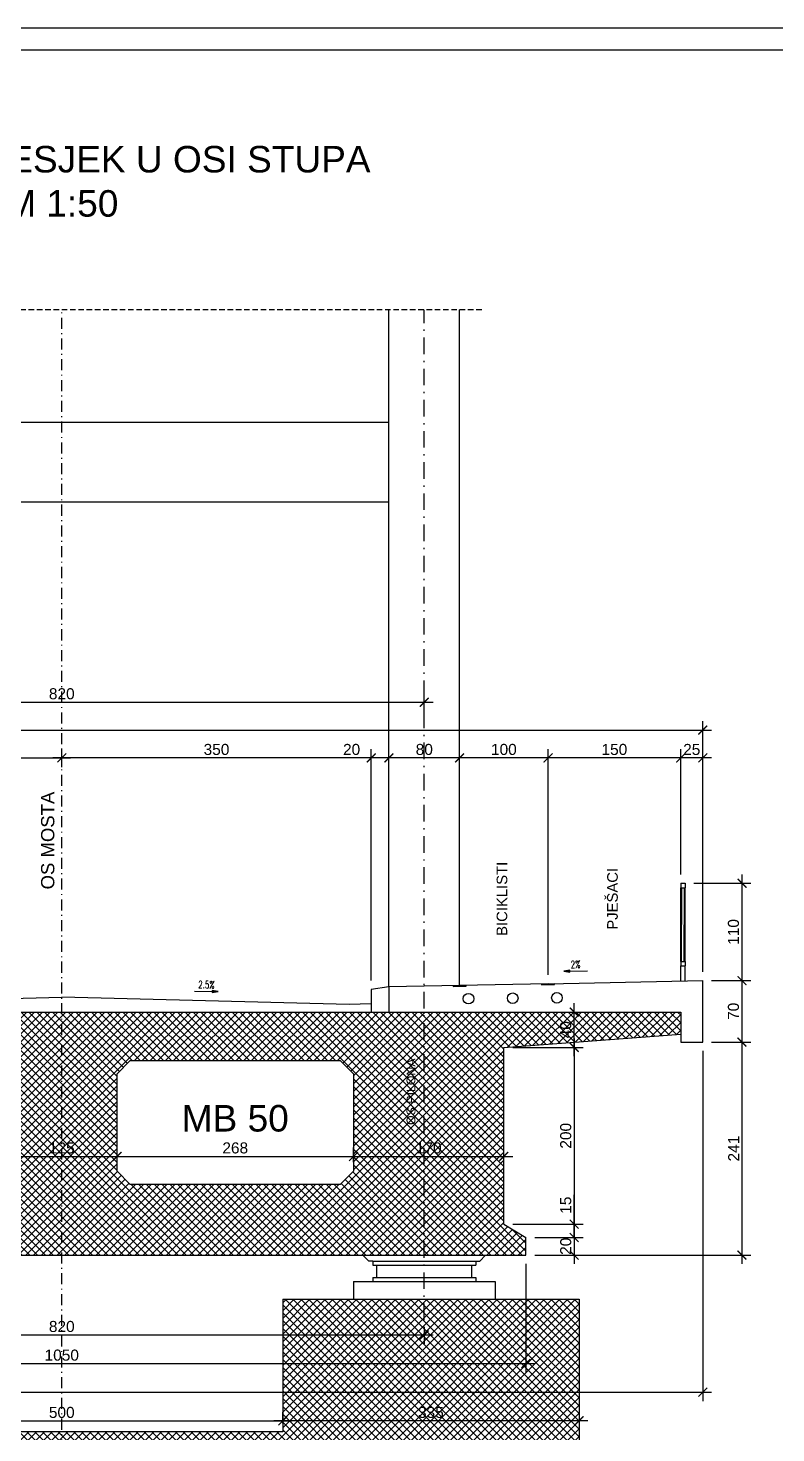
# Model space of a CAD drawing. Header units: millimetres. Extents: x -1571 to 3041, y 35 to 2455.
# Drawn here: x 1197 to 2043, y 866 to 2455 of the extents above; entities that cross this region are included whole.
import ezdxf
from ezdxf.enums import TextEntityAlignment as Align

# ---------------------------------------------------------------- set-up
doc = ezdxf.new("R2010")
doc.units = ezdxf.units.MM
doc.header["$LTSCALE"] = 50
doc.header["$MEASUREMENT"] = 0
doc.header["$PDSIZE"] = 5
doc.linetypes.add('CRTA_TOČKA', pattern=[0.47, 0.25, -0.1, 0.02, -0.1])
doc.linetypes.add('HIDDEN2', pattern=[0.1875, 0.125, -0.0625])
doc.layers.add('050', color=132, linetype='Continuous', lineweight=50)
for name, color, linetype in [('BETON', 7, 'Continuous'), ('BETON tanko', 40, 'Continuous'), ('KOTE', 9, 'Continuous'), ('NEVIDLJIVO', 9, 'HIDDEN2'), ('NIVELETA', 4, 'Continuous'), ('OSI', 2, 'CRTA_TOČKA'), ('POM', 9, 'Continuous'), ('Tekst', 3, 'Continuous')]:
    doc.layers.add(name, color=color, linetype=linetype)
doc.styles.add('KOTE', font='ROMANS.shx', dxfattribs={"width": 0.7})
doc.styles.get("Standard").update_dxf_attribs({"font": 'ARIAL.TTF'})
doc.dimstyles.new('M1-50', dxfattribs={"dimscale": 5, "dimtxt": 2.5, "dimasz": 2, "dimexe": 2, "dimexo": 2, "dimtad": 1, "dimdec": 0, "dimzin": 9, "dimtxsty": 'Standard', "dimblk": 'ARCHTICK', "dimcen": 2.5, "dimdle": 2, "dimadec": 3, "dimazin": 2, "dimtfac": 1, "dimtdec": 0, "dimtmove": 0, "dimatfit": 3, "dimldrblk": 'ARCHTICK', "dimfxl": 0, "dimfrac": 2, "dimarcsym": 0})
pattern_1 = [(45, (-318.9434, -92.764), (-4.419417, 4.419417), []), (135, (-318.9434, -92.764), (-4.419417, -4.419417), [])]

# ---------------------------------------------------------------- blocks, each defined once
blk = doc.blocks.new('_ArchTick')
at = {"layer": '050', "color": 0, "const_width": 0.15}
blk.add_lwpolyline([(-0.5, -0.5), (0.5, 0.5)], dxfattribs=at)
blk = doc.blocks.new('*D26')
at = {"layer": 'Defpoints', "color": 0}
for p in [(1735.3, 1302.3), (1735.3, 1102.3), (1814.8, 1102.3)]:
    blk.add_point(p, dxfattribs=at)
at = {"layer": 'KOTE', "color": 0, "lineweight": -2}
for p, q in [((1814.8, 1312.3), (1814.8, 1092.3)), ((1745.3, 1302.3), (1824.8, 1302.3)), ((1745.3, 1102.3), (1824.8, 1102.3))]:
    blk.add_line(p, q, dxfattribs=at)
at = {"layer": 'KOTE', "color": 0, "lineweight": -2, "xscale": 10, "yscale": 10, "zscale": 10}
for p, rotation in [((1814.8, 1302.3), 90), ((1814.8, 1102.3), 270)]:
    blk.add_blockref('_ArchTick', p, dxfattribs=dict(at, rotation=rotation))
at = {"layer": 'KOTE', "color": 0, "insert": (1805.3, 1202.3), "char_height": 12.5, "attachment_point": 5, "rotation": 90}
blk.add_mtext('200', dxfattribs=at)
blk = doc.blocks.new('*D22')
at = {"layer": 'Defpoints', "color": 0}
for p in [(1960.3, 1308.3), (310.3, 1292.3), (1960.3, 912.2)]:
    blk.add_point(p, dxfattribs=at)
at = {"layer": 'KOTE', "color": 0, "lineweight": -2}
for p, q in [((1960.3, 1298.3), (1960.3, 902.2)), ((310.3, 1282.3), (310.3, 902.2)), ((300.3, 912.2), (1970.3, 912.2))]:
    blk.add_line(p, q, dxfattribs=at)
at = {"layer": 'KOTE', "color": 0, "lineweight": -2, "xscale": 10, "yscale": 10, "zscale": 10, "rotation": 180}
blk.add_blockref('_ArchTick', (310.3, 912.2), dxfattribs=at)
at = {"layer": 'KOTE', "color": 0, "lineweight": -2, "xscale": 10, "yscale": 10, "zscale": 10}
blk.add_blockref('_ArchTick', (1960.3, 912.2), dxfattribs=at)
at = {"layer": 'KOTE', "color": 0, "insert": (1135.3, 921.7), "char_height": 12.5, "attachment_point": 5}
blk.add_mtext('1650', dxfattribs=at)
blk = doc.blocks.new('*D21')
at = {"layer": 'Defpoints', "color": 0}
for p in [(1960.3, 1308.3), (1760.3, 1067.3), (2004.6, 1067.3)]:
    blk.add_point(p, dxfattribs=at)
at = {"layer": 'KOTE', "color": 0, "lineweight": -2}
for p, q in [((1970.3, 1308.3), (2014.6, 1308.3)), ((2004.6, 1318.3), (2004.6, 1057.3)), ((1770.3, 1067.3), (2014.6, 1067.3))]:
    blk.add_line(p, q, dxfattribs=at)
at = {"layer": 'KOTE', "color": 0, "lineweight": -2, "xscale": 10, "yscale": 10, "zscale": 10}
for p, rotation in [((2004.6, 1308.3), 90), ((2004.6, 1067.3), 270)]:
    blk.add_blockref('_ArchTick', p, dxfattribs=dict(at, rotation=rotation))
at = {"layer": 'KOTE', "color": 0, "insert": (1995.2, 1187.8), "char_height": 12.5, "attachment_point": 5, "rotation": 90}
blk.add_mtext('241', dxfattribs=at)
blk = doc.blocks.new('*D32')
at = {"layer": 'Defpoints', "color": 0}
for p in [(1565.3, 1179), (1297.8, 1162.3), (1565.3, 1162.3)]:
    blk.add_point(p, dxfattribs=at)
at = {"layer": 'KOTE', "color": 0, "lineweight": -2}
for p, q in [((1287.8, 1179), (1575.3, 1179)), ((1297.8, 1172.3), (1297.8, 1189)), ((1565.3, 1172.3), (1565.3, 1189))]:
    blk.add_line(p, q, dxfattribs=at)
at = {"layer": 'KOTE', "color": 0, "lineweight": -2, "xscale": 10, "yscale": 10, "zscale": 10, "rotation": 180}
blk.add_blockref('_ArchTick', (1297.8, 1179), dxfattribs=at)
at = {"layer": 'KOTE', "color": 0, "lineweight": -2, "xscale": 10, "yscale": 10, "zscale": 10}
blk.add_blockref('_ArchTick', (1565.3, 1179), dxfattribs=at)
at = {"layer": 'KOTE', "color": 0, "insert": (1431.5, 1188.5), "char_height": 12.5, "attachment_point": 5}
blk.add_mtext('268', dxfattribs=at)
blk = doc.blocks.new('*D28')
at = {"layer": 'Defpoints', "color": 0}
for p in [(710.3, 1067.3), (1760.3, 1067.3), (1760.3, 944.6)]:
    blk.add_point(p, dxfattribs=at)
at = {"layer": 'KOTE', "color": 0, "lineweight": -2}
for p, q in [((710.3, 1057.3), (710.3, 934.6)), ((1760.3, 1057.3), (1760.3, 934.6)), ((700.3, 944.6), (1770.3, 944.6))]:
    blk.add_line(p, q, dxfattribs=at)
at = {"layer": 'KOTE', "color": 0, "lineweight": -2, "xscale": 10, "yscale": 10, "zscale": 10, "rotation": 180}
blk.add_blockref('_ArchTick', (710.3, 944.6), dxfattribs=at)
at = {"layer": 'KOTE', "color": 0, "lineweight": -2, "xscale": 10, "yscale": 10, "zscale": 10}
blk.add_blockref('_ArchTick', (1760.3, 944.6), dxfattribs=at)
at = {"layer": 'KOTE', "color": 0, "insert": (1235.3, 954.1), "char_height": 12.5, "attachment_point": 5}
blk.add_mtext('1050', dxfattribs=at)
blk = doc.blocks.new('*D34')
at = {"layer": 'Defpoints', "color": 0}
for p in [(1297.8, 1179), (1172.8, 1162.3), (1297.8, 1162.3)]:
    blk.add_point(p, dxfattribs=at)
at = {"layer": 'KOTE', "color": 0, "lineweight": -2}
for p, q in [((1162.8, 1179), (1307.8, 1179)), ((1172.8, 1172.3), (1172.8, 1189)), ((1297.8, 1172.3), (1297.8, 1189))]:
    blk.add_line(p, q, dxfattribs=at)
at = {"layer": 'KOTE', "color": 0, "lineweight": -2, "xscale": 10, "yscale": 10, "zscale": 10, "rotation": 180}
blk.add_blockref('_ArchTick', (1172.8, 1179), dxfattribs=at)
at = {"layer": 'KOTE', "color": 0, "lineweight": -2, "xscale": 10, "yscale": 10, "zscale": 10}
blk.add_blockref('_ArchTick', (1297.8, 1179), dxfattribs=at)
at = {"layer": 'KOTE', "color": 0, "insert": (1235.3, 1188.5), "char_height": 12.5, "attachment_point": 5}
blk.add_mtext('125', dxfattribs=at)
blk = doc.blocks.new('*D36')
at = {"layer": 'Defpoints', "color": 0}
for p in [(1735.3, 1179), (1565.3, 1162.3), (1735.3, 1102.3)]:
    blk.add_point(p, dxfattribs=at)
at = {"layer": 'KOTE', "color": 0, "lineweight": -2}
for p, q in [((1555.3, 1179), (1745.3, 1179)), ((1565.3, 1172.3), (1565.3, 1189)), ((1735.3, 1112.3), (1735.3, 1189))]:
    blk.add_line(p, q, dxfattribs=at)
at = {"layer": 'KOTE', "color": 0, "lineweight": -2, "xscale": 10, "yscale": 10, "zscale": 10, "rotation": 180}
blk.add_blockref('_ArchTick', (1565.3, 1179), dxfattribs=at)
at = {"layer": 'KOTE', "color": 0, "lineweight": -2, "xscale": 10, "yscale": 10, "zscale": 10}
blk.add_blockref('_ArchTick', (1735.3, 1179), dxfattribs=at)
at = {"layer": 'KOTE', "color": 0, "insert": (1650.3, 1188.5), "char_height": 12.5, "attachment_point": 5}
blk.add_mtext('170', dxfattribs=at)
blk = doc.blocks.new('*D35')
at = {"layer": 'Defpoints', "color": 0}
for p in [(1760.3, 1087.3), (1760.3, 1067.3), (1814.8, 1067.3)]:
    blk.add_point(p, dxfattribs=at)
at = {"layer": 'KOTE', "color": 0, "lineweight": -2}
for p, q in [((1814.8, 1097.3), (1814.8, 1057.3)), ((1770.3, 1087.3), (1824.8, 1087.3)), ((1770.3, 1067.3), (1824.8, 1067.3))]:
    blk.add_line(p, q, dxfattribs=at)
at = {"layer": 'KOTE', "color": 0, "lineweight": -2, "xscale": 10, "yscale": 10, "zscale": 10}
for p, rotation in [((1814.8, 1087.3), 90), ((1814.8, 1067.3), 270)]:
    blk.add_blockref('_ArchTick', p, dxfattribs=dict(at, rotation=rotation))
at = {"layer": 'KOTE', "color": 0, "insert": (1805.3, 1077.3), "char_height": 12.5, "attachment_point": 5, "rotation": 90}
blk.add_mtext('20', dxfattribs=at)
blk = doc.blocks.new('*D37')
at = {"layer": 'Defpoints', "color": 0}
for p in [(1735.3, 1102.3), (1760.3, 1087.3), (1814.8, 1087.3)]:
    blk.add_point(p, dxfattribs=at)
at = {"layer": 'KOTE', "color": 0, "lineweight": -2}
for p, q in [((1814.8, 1102.3), (1814.8, 1135.4)), ((1745.3, 1102.3), (1824.8, 1102.3)), ((1814.8, 1087.3), (1814.8, 1112.3)), ((1770.3, 1087.3), (1824.8, 1087.3))]:
    blk.add_line(p, q, dxfattribs=at)
at = {"layer": 'KOTE', "color": 0, "lineweight": -2, "xscale": 10, "yscale": 10, "zscale": 10}
for p, rotation in [((1814.8, 1102.3), 90), ((1814.8, 1087.3), 270)]:
    blk.add_blockref('_ArchTick', p, dxfattribs=dict(at, rotation=rotation))
at = {"layer": 'KOTE', "color": 0, "insert": (1805.3, 1123.8), "char_height": 12.5, "attachment_point": 5, "rotation": 90}
blk.add_mtext('15', dxfattribs=at)
blk = doc.blocks.new('*D41')
at = {"layer": 'Defpoints', "color": 0}
for p in [(1235.3, 1629.8), (1235.3, 1609.5), (1585.3, 1367.8)]:
    blk.add_point(p, dxfattribs=at)
at = {"layer": 'KOTE', "color": 0, "lineweight": -2}
for p, q in [((1235.3, 1619.5), (1235.3, 1639.8)), ((1585.3, 1377.8), (1585.3, 1639.8)), ((1595.3, 1629.8), (1225.3, 1629.8))]:
    blk.add_line(p, q, dxfattribs=at)
at = {"layer": 'KOTE', "color": 0, "lineweight": -2, "xscale": 10, "yscale": 10, "zscale": 10, "rotation": 180}
blk.add_blockref('_ArchTick', (1235.3, 1629.8), dxfattribs=at)
at = {"layer": 'KOTE', "color": 0, "lineweight": -2, "xscale": 10, "yscale": 10, "zscale": 10}
blk.add_blockref('_ArchTick', (1585.3, 1629.8), dxfattribs=at)
at = {"layer": 'KOTE', "color": 0, "insert": (1410.3, 1639.3), "char_height": 12.5, "attachment_point": 5}
blk.add_mtext('350', dxfattribs=at)
blk = doc.blocks.new('*D18')
at = {"layer": 'Defpoints', "color": 0}
for p in [(1960.3, 1661.3), (310.3, 1382.4), (1960.3, 1377.8)]:
    blk.add_point(p, dxfattribs=at)
at = {"layer": 'KOTE', "color": 0, "lineweight": -2}
for p, q in [((310.3, 1392.4), (310.3, 1671.3)), ((1960.3, 1387.8), (1960.3, 1671.3)), ((300.3, 1661.3), (1970.3, 1661.3))]:
    blk.add_line(p, q, dxfattribs=at)
at = {"layer": 'KOTE', "color": 0, "lineweight": -2, "xscale": 10, "yscale": 10, "zscale": 10, "rotation": 180}
blk.add_blockref('_ArchTick', (310.3, 1661.3), dxfattribs=at)
at = {"layer": 'KOTE', "color": 0, "lineweight": -2, "xscale": 10, "yscale": 10, "zscale": 10}
blk.add_blockref('_ArchTick', (1960.3, 1661.3), dxfattribs=at)
at = {"layer": 'KOTE', "color": 0, "insert": (1135.3, 1670.8), "char_height": 12.5, "attachment_point": 5}
blk.add_mtext('1650', dxfattribs=at)
blk = doc.blocks.new('*D42')
at = {"layer": 'Defpoints', "color": 0}
for p in [(1235.3, 1629.8), (1235.3, 1609.5), (885.3, 1367.8)]:
    blk.add_point(p, dxfattribs=at)
at = {"layer": 'KOTE', "color": 0, "lineweight": -2}
for p, q in [((885.3, 1377.8), (885.3, 1639.8)), ((1235.3, 1619.5), (1235.3, 1639.8)), ((875.3, 1629.8), (1245.3, 1629.8))]:
    blk.add_line(p, q, dxfattribs=at)
at = {"layer": 'KOTE', "color": 0, "lineweight": -2, "xscale": 10, "yscale": 10, "zscale": 10, "rotation": 180}
blk.add_blockref('_ArchTick', (885.3, 1629.8), dxfattribs=at)
at = {"layer": 'KOTE', "color": 0, "lineweight": -2, "xscale": 10, "yscale": 10, "zscale": 10}
blk.add_blockref('_ArchTick', (1235.3, 1629.8), dxfattribs=at)
at = {"layer": 'KOTE', "color": 0, "insert": (1060.3, 1639.3), "char_height": 12.5, "attachment_point": 5}
blk.add_mtext('350', dxfattribs=at)
blk = doc.blocks.new('*D45')
at = {"layer": 'Defpoints', "color": 0}
for p in [(1685.3, 1629.8), (1685.3, 1372.3), (1785.3, 1374.3)]:
    blk.add_point(p, dxfattribs=at)
at = {"layer": 'KOTE', "color": 0, "lineweight": -2}
for p, q in [((1685.3, 1382.3), (1685.3, 1639.8)), ((1785.3, 1384.3), (1785.3, 1639.8)), ((1795.3, 1629.8), (1675.3, 1629.8))]:
    blk.add_line(p, q, dxfattribs=at)
at = {"layer": 'KOTE', "color": 0, "lineweight": -2, "xscale": 10, "yscale": 10, "zscale": 10, "rotation": 180}
blk.add_blockref('_ArchTick', (1685.3, 1629.8), dxfattribs=at)
at = {"layer": 'KOTE', "color": 0, "lineweight": -2, "xscale": 10, "yscale": 10, "zscale": 10}
blk.add_blockref('_ArchTick', (1785.3, 1629.8), dxfattribs=at)
at = {"layer": 'KOTE', "color": 0, "insert": (1735.3, 1639.3), "char_height": 12.5, "attachment_point": 5}
blk.add_mtext('100', dxfattribs=at)
blk = doc.blocks.new('*D46')
at = {"layer": 'Defpoints', "color": 0}
for p in [(1940.3, 1488), (1960.3, 1377.8), (2004.6, 1377.8)]:
    blk.add_point(p, dxfattribs=at)
at = {"layer": 'KOTE', "color": 0, "lineweight": -2}
for p, q in [((2004.6, 1498), (2004.6, 1367.8)), ((1950.3, 1488), (2014.6, 1488)), ((1970.3, 1377.8), (2014.6, 1377.8))]:
    blk.add_line(p, q, dxfattribs=at)
at = {"layer": 'KOTE', "color": 0, "lineweight": -2, "xscale": 10, "yscale": 10, "zscale": 10}
for p, rotation in [((2004.6, 1488), 90), ((2004.6, 1377.8), 270)]:
    blk.add_blockref('_ArchTick', p, dxfattribs=dict(at, rotation=rotation))
at = {"layer": 'KOTE', "color": 0, "insert": (1995, 1432.9), "char_height": 12.5, "attachment_point": 5, "rotation": 90}
blk.add_mtext('110', dxfattribs=at)
blk = doc.blocks.new('*D20')
at = {"layer": 'Defpoints', "color": 0}
for p in [(1935.3, 1629.8), (1935.3, 1488), (1960.3, 1377.8)]:
    blk.add_point(p, dxfattribs=at)
at = {"layer": 'KOTE', "color": 0, "lineweight": -2}
for p, q in [((1935.3, 1498), (1935.3, 1639.8)), ((1960.3, 1387.8), (1960.3, 1639.8)), ((1970.3, 1629.8), (1925.3, 1629.8))]:
    blk.add_line(p, q, dxfattribs=at)
at = {"layer": 'KOTE', "color": 0, "lineweight": -2, "xscale": 10, "yscale": 10, "zscale": 10, "rotation": 180}
blk.add_blockref('_ArchTick', (1935.3, 1629.8), dxfattribs=at)
at = {"layer": 'KOTE', "color": 0, "lineweight": -2, "xscale": 10, "yscale": 10, "zscale": 10}
blk.add_blockref('_ArchTick', (1960.3, 1629.8), dxfattribs=at)
at = {"layer": 'KOTE', "color": 0, "insert": (1947.8, 1639.3), "char_height": 12.5, "attachment_point": 5}
blk.add_mtext('25', dxfattribs=at)
blk = doc.blocks.new('*D19')
at = {"layer": 'Defpoints', "color": 0}
for p in [(1785.3, 1629.8), (1935.3, 1488), (1785.3, 1374.3)]:
    blk.add_point(p, dxfattribs=at)
at = {"layer": 'KOTE', "color": 0, "lineweight": -2}
for p, q in [((1785.3, 1384.3), (1785.3, 1639.8)), ((1935.3, 1498), (1935.3, 1639.8)), ((1945.3, 1629.8), (1775.3, 1629.8))]:
    blk.add_line(p, q, dxfattribs=at)
at = {"layer": 'KOTE', "color": 0, "lineweight": -2, "xscale": 10, "yscale": 10, "zscale": 10, "rotation": 180}
blk.add_blockref('_ArchTick', (1785.3, 1629.8), dxfattribs=at)
at = {"layer": 'KOTE', "color": 0, "lineweight": -2, "xscale": 10, "yscale": 10, "zscale": 10}
blk.add_blockref('_ArchTick', (1935.3, 1629.8), dxfattribs=at)
at = {"layer": 'KOTE', "color": 0, "insert": (1860.3, 1639.3), "char_height": 12.5, "attachment_point": 5}
blk.add_mtext('150', dxfattribs=at)
blk = doc.blocks.new('*D51')
at = {"layer": 'Defpoints', "color": 0}
for p in [(1730.3, 1342.3), (1814.8, 1342.3), (1735.3, 1302.3)]:
    blk.add_point(p, dxfattribs=at)
at = {"layer": 'KOTE', "color": 0, "lineweight": -2}
for p, q in [((1814.8, 1292.3), (1814.8, 1352.3)), ((1740.3, 1342.3), (1824.8, 1342.3)), ((1745.3, 1302.3), (1824.8, 1302.3))]:
    blk.add_line(p, q, dxfattribs=at)
at = {"layer": 'KOTE', "color": 0, "lineweight": -2, "xscale": 10, "yscale": 10, "zscale": 10}
for p, rotation in [((1814.8, 1342.3), 90), ((1814.8, 1302.3), 270)]:
    blk.add_blockref('_ArchTick', p, dxfattribs=dict(at, rotation=rotation))
at = {"layer": 'KOTE', "color": 0, "insert": (1805.3, 1322.3), "char_height": 12.5, "attachment_point": 5, "rotation": 90}
blk.add_mtext('40', dxfattribs=at)
blk = doc.blocks.new('*D47')
at = {"layer": 'Defpoints', "color": 0}
for p in [(1960.3, 1377.8), (1960.3, 1308.3), (2004.6, 1308.3)]:
    blk.add_point(p, dxfattribs=at)
at = {"layer": 'KOTE', "color": 0, "lineweight": -2}
for p, q in [((2004.6, 1387.8), (2004.6, 1298.3)), ((1970.3, 1377.8), (2014.6, 1377.8)), ((1970.3, 1308.3), (2014.6, 1308.3))]:
    blk.add_line(p, q, dxfattribs=at)
at = {"layer": 'KOTE', "color": 0, "lineweight": -2, "xscale": 10, "yscale": 10, "zscale": 10}
for p, rotation in [((2004.6, 1377.8), 90), ((2004.6, 1308.3), 270)]:
    blk.add_blockref('_ArchTick', p, dxfattribs=dict(at, rotation=rotation))
at = {"layer": 'KOTE', "color": 0, "insert": (1995, 1343.1), "char_height": 12.5, "attachment_point": 5, "rotation": 90}
blk.add_mtext('70', dxfattribs=at)
blk = doc.blocks.new('*D110')
at = {"layer": 'Defpoints', "color": 0}
for p in [(825.3, 993.8), (1645.3, 996.3), (1645.3, 977)]:
    blk.add_point(p, dxfattribs=at)
at = {"layer": 'KOTE', "color": 0, "lineweight": -2}
for p, q in [((1645.3, 986.3), (1645.3, 967)), ((815.3, 977), (1655.3, 977)), ((825.3, 983.8), (825.3, 967))]:
    blk.add_line(p, q, dxfattribs=at)
at = {"layer": 'KOTE', "color": 0, "lineweight": -2, "xscale": 10, "yscale": 10, "zscale": 10, "rotation": 180}
blk.add_blockref('_ArchTick', (825.3, 977), dxfattribs=at)
at = {"layer": 'KOTE', "color": 0, "lineweight": -2, "xscale": 10, "yscale": 10, "zscale": 10}
blk.add_blockref('_ArchTick', (1645.3, 977), dxfattribs=at)
at = {"layer": 'KOTE', "color": 0, "insert": (1235.3, 986.5), "char_height": 12.5, "attachment_point": 5}
blk.add_mtext('820', dxfattribs=at)
blk = doc.blocks.new('*D112')
at = {"layer": 'Defpoints', "color": 0}
for p in [(1485.3, 879.8), (985.3, 867.3), (1485.3, 867.3)]:
    blk.add_point(p, dxfattribs=at)
at = {"layer": 'POM', "color": 0, "lineweight": -2}
for p, q in [((975.3, 879.8), (1495.3, 879.8)), ((985.3, 877.3), (985.3, 889.8)), ((1485.3, 877.3), (1485.3, 889.8))]:
    blk.add_line(p, q, dxfattribs=at)
at = {"layer": 'POM', "color": 0, "lineweight": -2, "xscale": 10, "yscale": 10, "zscale": 10, "rotation": 180}
blk.add_blockref('_ArchTick', (985.3, 879.8), dxfattribs=at)
at = {"layer": 'POM', "color": 0, "lineweight": -2, "xscale": 10, "yscale": 10, "zscale": 10}
blk.add_blockref('_ArchTick', (1485.3, 879.8), dxfattribs=at)
at = {"layer": 'POM', "color": 0, "insert": (1235.3, 889.3), "char_height": 12.5, "attachment_point": 5}
blk.add_mtext('500', dxfattribs=at)
blk = doc.blocks.new('*D113')
at = {"layer": 'Defpoints', "color": 0}
for p in [(1820.3, 895.3), (1485.3, 879.8), (1485.3, 867.3)]:
    blk.add_point(p, dxfattribs=at)
at = {"layer": 'KOTE', "color": 0, "lineweight": -2}
for p, q in [((1830.3, 879.8), (1475.3, 879.8)), ((1485.3, 877.3), (1485.3, 889.8)), ((1820.3, 885.3), (1820.3, 869.8))]:
    blk.add_line(p, q, dxfattribs=at)
at = {"layer": 'KOTE', "color": 0, "lineweight": -2, "xscale": 10, "yscale": 10, "zscale": 10, "rotation": 180}
blk.add_blockref('_ArchTick', (1485.3, 879.8), dxfattribs=at)
at = {"layer": 'KOTE', "color": 0, "lineweight": -2, "xscale": 10, "yscale": 10, "zscale": 10}
blk.add_blockref('_ArchTick', (1820.3, 879.8), dxfattribs=at)
at = {"layer": 'KOTE', "color": 0, "insert": (1652.8, 889.3), "char_height": 12.5, "attachment_point": 5}
blk.add_mtext('335', dxfattribs=at)
blk = doc.blocks.new('*D117')
at = {"layer": 'Defpoints', "color": 0}
for p in [(825.3, 1689.2), (1645.3, 1692.8), (1645.3, 1672.5)]:
    blk.add_point(p, dxfattribs=at)
at = {"layer": 'KOTE', "color": 0, "lineweight": -2}
for p, q in [((825.3, 1699.2), (825.3, 1702.8)), ((1645.3, 1682.5), (1645.3, 1702.8)), ((815.3, 1692.8), (1655.3, 1692.8))]:
    blk.add_line(p, q, dxfattribs=at)
at = {"layer": 'KOTE', "color": 0, "lineweight": -2, "xscale": 10, "yscale": 10, "zscale": 10, "rotation": 180}
blk.add_blockref('_ArchTick', (825.3, 1692.8), dxfattribs=at)
at = {"layer": 'KOTE', "color": 0, "lineweight": -2, "xscale": 10, "yscale": 10, "zscale": 10}
blk.add_blockref('_ArchTick', (1645.3, 1692.8), dxfattribs=at)
at = {"layer": 'KOTE', "color": 0, "insert": (1235.3, 1702.3), "char_height": 12.5, "attachment_point": 5}
blk.add_mtext('820', dxfattribs=at)
blk = doc.blocks.new('*D120')
at = {"layer": 'Defpoints', "color": 0}
for p in [(1585.3, 1629.8), (1605.3, 1603.9), (1585.3, 1556)]:
    blk.add_point(p, dxfattribs=at)
at = {"layer": 'POM', "color": 0, "lineweight": -2}
for p, q in [((1585.3, 1566), (1585.3, 1639.8)), ((1605.3, 1613.9), (1605.3, 1639.8)), ((1585.3, 1629.8), (1550.9, 1629.8)), ((1615.3, 1629.8), (1585.3, 1629.8))]:
    blk.add_line(p, q, dxfattribs=at)
at = {"layer": 'POM', "color": 0, "lineweight": -2, "xscale": 10, "yscale": 10, "zscale": 10, "rotation": 180}
blk.add_blockref('_ArchTick', (1585.3, 1629.8), dxfattribs=at)
at = {"layer": 'POM', "color": 0, "lineweight": -2, "xscale": 10, "yscale": 10, "zscale": 10}
blk.add_blockref('_ArchTick', (1605.3, 1629.8), dxfattribs=at)
at = {"layer": 'POM', "color": 0, "insert": (1563.1, 1639.3), "char_height": 12.5, "attachment_point": 5}
blk.add_mtext('20', dxfattribs=at)
blk = doc.blocks.new('*D119')
at = {"layer": 'Defpoints', "color": 0}
for p in [(1605.3, 1629.8), (1605.3, 1603.9), (1685.3, 1372.3)]:
    blk.add_point(p, dxfattribs=at)
at = {"layer": 'KOTE', "color": 0, "lineweight": -2}
for p, q in [((1605.3, 1613.9), (1605.3, 1639.8)), ((1685.3, 1382.3), (1685.3, 1639.8)), ((1695.3, 1629.8), (1595.3, 1629.8))]:
    blk.add_line(p, q, dxfattribs=at)
at = {"layer": 'KOTE', "color": 0, "lineweight": -2, "xscale": 10, "yscale": 10, "zscale": 10, "rotation": 180}
blk.add_blockref('_ArchTick', (1605.3, 1629.8), dxfattribs=at)
at = {"layer": 'KOTE', "color": 0, "lineweight": -2, "xscale": 10, "yscale": 10, "zscale": 10}
blk.add_blockref('_ArchTick', (1685.3, 1629.8), dxfattribs=at)
at = {"layer": 'KOTE', "color": 0, "insert": (1645.3, 1639.3), "char_height": 12.5, "attachment_point": 5}
blk.add_mtext('80', dxfattribs=at)
blk = doc.blocks.new('A$C07114761')
at = {"layer": 'BETON tanko'}
for p, q in [((0, 0), (-20, -2.9)), ((0, 0), (0, -28.4)), ((-20, -2.9), (-20, -28.4)), ((-20, -28.4), (0, -28.4))]:
    blk.add_line(p, q, dxfattribs=at)

msp = doc.modelspace()

# ---------------------------------------------------------------- hatches: boundary and pattern name
at = {"layer": 'BETON tanko'}
for points in [[(1692.7, 1371.5), (1692.7, 1372.5), (1677.8, 1372.2), (1677.8, 1371.2)], [(1792.7, 1373.5), (1792.7, 1374.5), (1777.8, 1374.2), (1777.8, 1373.2)]]:
    msp.add_hatch(color=256, dxfattribs=at).paths.add_polyline_path(points)
at = {"layer": 'POM'}
h = msp.add_hatch(dxfattribs=at)
h.set_pattern_fill('ANSI37', color=256, scale=20, style=0)
h.set_pattern_definition([(45, (0, 81.3588), (-1.767767, 1.767767), []), (135, (0, 81.3588), (-1.767767, -1.767767), [])])
edge = h.paths.add_edge_path()
edge.add_line((1605.3, 1370.7), (1605.3, 1342.3))
edge = h.paths.add_edge_path()
edge.add_line((1585.3, 1342.3), (1605.3, 1342.3))
edge = h.paths.add_edge_path()
edge.add_line((1605.3, 1370.7), (1585.3, 1367.8))
edge = h.paths.add_edge_path()
edge.add_line((1585.3, 1367.8), (1585.3, 1342.3))
h = msp.add_hatch(dxfattribs=at)
h.set_pattern_fill('ANSI37', color=256, scale=50, style=0)
h.set_pattern_definition(pattern_1)
h.paths.add_polyline_path([(335.3, 1326.3), (735.3, 1292.3), (735.3, 1102.3), (710.3, 1087.3), (710.3, 1067.3), (1760.3, 1067.3), (1760.3, 1087.3), (1735.3, 1102.3), (1735.3, 1302.3), (1935.3, 1317.3), (1935.3, 1342.3), (1605.3, 1342.3), (1585.3, 1342.3), (885.3, 1342.3), (335.3, 1342.3)])
h.paths.add_polyline_path([(920.3, 1287.3), (905.3, 1272.3), (905.3, 1162.3), (920.3, 1147.3), (1157.8, 1147.3), (1172.8, 1162.3), (1172.8, 1272.3), (1157.8, 1287.3)], flags=16)
h.paths.add_polyline_path([(1312.8, 1287.3), (1550.3, 1287.3), (1565.3, 1272.3), (1565.3, 1162.3), (1550.3, 1147.3), (1312.8, 1147.3), (1297.8, 1162.3), (1297.8, 1272.3)], flags=16)
h.paths.add_polyline_path([(656.5, 1310), (656.5, 1334.6), (675.5, 1334.6), (675.5, 1310)], flags=24)
h.paths.add_polyline_path([(1795.8, 1310), (1795.8, 1334.6), (1814.8, 1334.6), (1814.8, 1310)], flags=24)
h.paths.add_polyline_path([(1622.6, 1212.4), (1622.6, 1292), (1637.9, 1292), (1637.9, 1212.4)], flags=24)
h.paths.add_polyline_path([(1633.9, 1198), (1666.6, 1198), (1666.6, 1179), (1633.9, 1179)], flags=24)
h.paths.add_polyline_path([(1218.9, 1198), (1251.6, 1198), (1251.6, 1179), (1218.9, 1179)], flags=24)
h.paths.add_polyline_path([(994.7, 1302.7), (994.7, 1326.9), (1013.7, 1326.9), (1013.7, 1302.7)], flags=24)
h.paths.add_polyline_path([(994.7, 1095.2), (994.7, 1119.4), (1013.7, 1119.4), (1013.7, 1095.2)], flags=24)
h.paths.add_polyline_path([(803.9, 1198), (836.6, 1198), (836.6, 1179), (803.9, 1179)], flags=24)
h.paths.add_polyline_path([(802.6, 1212.4), (802.6, 1292), (817.9, 1292), (817.9, 1212.4)], flags=24)
h = msp.add_hatch(dxfattribs=at)
h.set_pattern_fill('ANSI37', color=256, scale=50, style=0)
h.set_pattern_definition(pattern_1)
h.paths.add_polyline_path([(650.3, 1017.3), (650.3, 752.3), (1820.3, 752.3), (1820.3, 1017.3), (1485.3, 1017.3), (1485.3, 867.3), (985.3, 867.3), (985.3, 1017.3)])
h.paths.add_polyline_path([(1635.8, 898.8), (1669.7, 898.8), (1669.7, 879.8), (1635.8, 879.8)], flags=24)
h.paths.add_polyline_path([(1214.1, 866.4), (1256.4, 866.4), (1256.4, 847.3), (1214.1, 847.3)], flags=24)
h.paths.add_polyline_path([(1162.1, 809.6), (1293.1, 809.6), (1293.1, 764), (1162.1, 764)], flags=24)
h.paths.add_polyline_path([(800.8, 898.8), (834.7, 898.8), (834.7, 879.8), (800.8, 879.8)], flags=24)

# ---------------------------------------------------------------- linework, layer by layer
at = {"layer": 'BETON'}
for p, q in [((1605.3, 1370.7), (1605.3, 2136.8)), ((1685.3, 1372.3), (1685.3, 2136.8)), ((1605.3, 2009.1), (865.3, 2009.1)), ((1605.3, 1919.1), (865.3, 1919.1)), ((1785.3, 1374.3), (1605.3, 1370.7)), ((1785.3, 1374.3), (1960.3, 1377.8)), ((1960.3, 1308.3), (1960.3, 1377.8)), ((885.3, 1342.3), (1585.3, 1342.3)), ((1605.3, 1342.3), (1935.3, 1342.3)), ((1935.3, 1342.3), (1935.3, 1317.3)), ((1735.3, 1302.3), (1935.3, 1317.3)), ((1935.3, 1317.3), (1935.3, 1308.3)), ((1935.3, 1308.3), (1960.3, 1308.3)), ((1312.8, 1287.3), (1297.8, 1272.3)), ((1312.8, 1287.3), (1550.3, 1287.3)), ((1550.3, 1287.3), (1565.3, 1272.3)), ((1735.3, 1102.3), (1735.3, 1302.3)), ((1297.8, 1162.3), (1297.8, 1272.3)), ((1565.3, 1272.3), (1565.3, 1162.3)), ((1312.8, 1147.3), (1297.8, 1162.3)), ((1550.3, 1147.3), (1565.3, 1162.3)), ((1550.3, 1147.3), (1312.8, 1147.3)), ((1735.3, 1102.3), (1760.3, 1087.3)), ((1760.3, 1067.3), (1760.3, 1087.3)), ((710.3, 1067.3), (1760.3, 1067.3)), ((1485.3, 1017.3), (1820.3, 1017.3)), ((1485.3, 1017.3), (1485.3, 867.3)), ((1820.3, 1017.3), (1820.3, 752.3)), ((1485.3, 867.3), (985.3, 867.3))]:
    msp.add_line(p, q, dxfattribs=at)
for points in [[(-1570.5, 506.5), (3040.7, 506.5), (3040.7, 2455.4), (-1570.5, 2455.4)], [(-1445.5, 531.5), (3015.7, 531.5), (3015.7, 2430.4), (-1445.5, 2430.4)]]:
    msp.add_lwpolyline(points, close=True, dxfattribs=at)
for centre in [(1695.3, 1357.4), (1745.3, 1357.9), (1795.3, 1358.4)]:
    msp.add_circle(centre, 6, dxfattribs=at)
at = {"layer": 'BETON tanko'}
for p, q in [((1677.8, 1372.2), (1692.7, 1372.5)), ((1677.8, 1372.2), (1677.8, 1371.2)), ((1677.8, 1371.2), (1692.7, 1371.5)), ((1692.7, 1371.5), (1692.7, 1372.5)), ((1777.8, 1374.2), (1792.7, 1374.5)), ((1777.8, 1374.2), (1777.8, 1373.2)), ((1777.8, 1373.2), (1792.7, 1373.5)), ((1792.7, 1373.5), (1792.7, 1374.5))]:
    msp.add_line(p, q, dxfattribs=at)
at = {"layer": 'KOTE'}
for p, q in [((1803.2, 1388.4), (1829.9, 1389)), ((1385.4, 1366.1), (1412, 1365.5))]:
    msp.add_line(p, q, dxfattribs=at)
for points in [[(1809.9, 1387.4), (1809.9, 1389.7), (1803.2, 1388.4)], [(1405.4, 1366.8), (1405.3, 1364.5), (1412, 1365.5)]]:
    msp.add_lwpolyline(points, close=True, dxfattribs=at)
for points in [[(1809.9, 1387.4), (1809.9, 1389.7), (1803.2, 1388.4)], [(1405.4, 1366.8), (1405.3, 1364.5), (1412, 1365.5)]]:
    msp.add_solid(points, dxfattribs=at)
at = {"layer": 'NEVIDLJIVO'}
msp.add_line((1710.3, 2136.8), (760.3, 2136.8), dxfattribs=at)
at = {"layer": 'NIVELETA'}
for p, q in [((910.2, 1350.9), (1235.3, 1359.1)), ((1560.3, 1350.9), (1235.3, 1359.1)), ((1585.3, 1351.4), (1560.3, 1350.9))]:
    msp.add_line(p, q, dxfattribs=at)
at = {"layer": 'OSI'}
msp.add_line((1235.3, 752.3), (1235.3, 2136.8), dxfattribs=at)
at = {"layer": 'OSI', "ltscale": 1.5}
msp.add_line((1645.3, 993.8), (1645.3, 2136.8), dxfattribs=at)
at = {"layer": 'POM'}
for p, q in [((1935.3, 1488), (1935.3, 1483)), ((1935.3, 1488), (1940.3, 1488)), ((1935.3, 1399.4), (1935.3, 1483)), ((1935.3, 1483), (1940.3, 1483)), ((1936.3, 1399.4), (1936.4, 1483)), ((1939.3, 1399.4), (1939.4, 1483)), ((1940.3, 1488), (1940.3, 1483)), ((1940.3, 1399.4), (1940.3, 1483)), ((1935.3, 1399.4), (1935.3, 1394.4)), ((1935.3, 1399.4), (1940.3, 1399.4)), ((1940.3, 1399.4), (1940.3, 1394.4)), ((1935.3, 1377.2), (1935.3, 1394.4)), ((1935.3, 1394.4), (1940.3, 1394.4)), ((1940.3, 1377.3), (1940.3, 1394.4)), ((1582.5, 1060.6), (1575.8, 1067.3)), ((1708, 1060.6), (1714.7, 1067.3)), ((1587, 1060.6), (1582.5, 1060.6)), ((1587, 1060.6), (1587, 1056.1)), ((1587, 1060.6), (1703.5, 1060.6)), ((1587, 1056.1), (1703.5, 1056.1)), ((1591.5, 1042), (1591.5, 1056.1)), ((1699, 1042), (1699, 1056.1)), ((1703.5, 1060.6), (1703.5, 1056.1)), ((1703.5, 1060.6), (1708, 1060.6)), ((1565.3, 1037.5), (1645.3, 1037.5)), ((1565.3, 1037.5), (1565.3, 1017.3)), ((1587, 1042), (1587, 1037.5)), ((1587, 1042), (1703.5, 1042)), ((1645.3, 1037.5), (1725.3, 1037.5)), ((1703.5, 1042), (1703.5, 1037.5)), ((1725.3, 1037.5), (1725.3, 1017.3))]:
    msp.add_line(p, q, dxfattribs=at)

# ---------------------------------------------------------------- block references
msp.add_blockref('A$C07114761', (1605.3, 1370.7), dxfattribs=at)

# ---------------------------------------------------------------- texts
at = {"layer": 'KOTE', "style": 'KOTE', "width": 0.7}
for s, height, rotation, p in [('2%', 8.32, 1.1458, (1816.4, 1396.2)), ('2.5%', 8.33, 358.5679, (1398.9, 1373.3))]:
    msp.add_text(s, height=height, rotation=rotation, dxfattribs=at).set_placement(p, align=Align.MIDDLE)
at = {"layer": 'Tekst', "char_height": 30, "attachment_point": 5}
for s, insert in [('{\\fArial|b0|i0|c238|p34;POPREČNI PRESJEK U OSI STUPA\\PM 1:50}', (1235.3, 2281.9)), ('{\\fArial|b0|i0|c238|p34;MB 50}', (1431.5, 1221.9))]:
    msp.add_mtext(s, dxfattribs=dict(at, insert=insert))
at = {"layer": 'Tekst', "attachment_point": 5, "rotation": 90}
for s, insert, char_height in [('{\\fArial|b0|i0|c238|p34;OS MOSTA}', (1219.5, 1536.3), 15), ('{\\fArial|b0|i0|c238|p34;BICIKLISTI}', (1733.2, 1470.4), 12), ('{\\fArial|b0|i0|c238|p34;PJEŠACI}', (1858.2, 1470.4), 12), ('{\\fArial|b0|i0|c238|p34;OS PILONA}', (1630.3, 1252.2), 10)]:
    msp.add_mtext(s, dxfattribs=dict(at, insert=insert, char_height=char_height))

# ---------------------------------------------------------------- dimensions: what is measured, and where the dimension line sits
at = {"layer": 'KOTE'}
for base, p1, p2, angle, picture, middle in [((1645.3, 1692.8), (825.3, 1689.2), (1645.3, 1672.5), 180, '*D117', (1235.3, 1702.3)), ((1235.3, 1629.8), (885.3, 1367.8), (1235.3, 1609.5), 180, '*D42', (1060.3, 1639.3)), ((2004.6, 1377.8), (1940.3, 1488), (1960.3, 1377.8), 90, '*D46', (1995, 1432.9)), ((2004.5560241, 1308.3079726), (1960.2513855, 1377.8079726), (1960.2513855, 1308.3079726), 90, '*D47', (1995.0488618, 1343.0579726)), ((1814.8, 1342.3), (1735.3, 1302.3), (1730.3, 1342.3), 90, '*D51', (1805.3, 1322.3)), ((1814.8, 1102.3), (1735.3, 1302.3), (1735.3, 1102.3), 90, '*D26', (1805.3, 1202.3)), ((2004.6, 1067.3), (1960.3, 1308.3), (1760.3, 1067.3), 90, '*D21', (1995.2, 1187.8)), ((1485.3, 879.8), (1820.3, 895.3), (1485.3, 867.3), 180, '*D113', (1652.8, 889.3))]:
    dim = msp.add_linear_dim(base=base, p1=p1, p2=p2, angle=angle, dimstyle='M1-50', dxfattribs=at)
    dim.commit()
    dim.dimension.update_dxf_attribs({"geometry": picture, "text_midpoint": middle})
for base, p1, p2, picture, middle in [((1960.3, 1661.3), (310.3, 1382.4), (1960.3, 1377.8), '*D18', (1135.3, 1670.8)), ((1235.3, 1629.8), (1585.3, 1367.8), (1235.3, 1609.5), '*D41', (1410.3, 1639.3)), ((1685.3, 1629.8), (1785.3, 1374.3), (1685.3, 1372.3), '*D45', (1735.3, 1639.3)), ((1785.3, 1629.8), (1935.3, 1488), (1785.3, 1374.3), '*D19', (1860.3, 1639.3)), ((1960.3, 912.2), (310.3, 1292.3), (1960.3, 1308.3), '*D22', (1135.3, 921.7)), ((1297.8, 1179), (1172.8, 1162.3), (1297.8, 1162.3), '*D34', (1235.3, 1188.5)), ((1565.2513855, 1178.9957824), (1297.7513855, 1162.3079726), (1565.2513855, 1162.3079726), '*D32', (1431.5013855, 1188.5029448)), ((1735.3, 1179), (1565.3, 1162.3), (1735.3, 1102.3), '*D36', (1650.3, 1188.5)), ((1760.3, 944.6), (710.3, 1067.3), (1760.3, 1067.3), '*D28', (1235.3, 954.1)), ((1645.3, 977), (825.3, 993.8), (1645.3, 996.3), '*D110', (1235.3, 986.5))]:
    dim = msp.add_linear_dim(base=base, p1=p1, p2=p2, dimstyle='M1-50', dxfattribs=at)
    dim.commit()
    dim.dimension.update_dxf_attribs({"geometry": picture, "text_midpoint": middle})
for base, p1, p2, picture, middle in [((1605.3, 1629.8), (1685.3, 1372.3), (1605.3, 1603.9), '*D119', (1645.3, 1629.8)), ((1935.3, 1629.8), (1960.3, 1377.8), (1935.3, 1488), '*D20', (1947.8, 1629.8))]:
    dim = msp.add_linear_dim(base=base, p1=p1, p2=p2, dimstyle='M1-50', dxfattribs=at)
    dim.commit()
    dim.dimension.update_dxf_attribs({"geometry": picture, "text_midpoint": middle, "dimtype": 160})
for base, p1, p2, picture, middle in [((1814.8, 1087.3), (1735.3, 1102.3), (1760.3, 1087.3), '*D37', (1814.8, 1123.8)), ((1814.8, 1067.3), (1760.3, 1087.3), (1760.3, 1067.3), '*D35', (1814.8, 1077.3))]:
    dim = msp.add_linear_dim(base=base, p1=p1, p2=p2, angle=90, dimstyle='M1-50', dxfattribs=at)
    dim.commit()
    dim.dimension.update_dxf_attribs({"geometry": picture, "text_midpoint": middle, "dimtype": 160})
at = {"layer": 'POM'}
dim = msp.add_linear_dim(base=(1585.3, 1629.8), p1=(1605.3, 1603.9), p2=(1585.3, 1556), angle=180, dimstyle='M1-50', dxfattribs=at)
dim.commit()
dim.dimension.update_dxf_attribs({"geometry": '*D120', "text_midpoint": (1563.1, 1639.3)})
dim = msp.add_linear_dim(base=(1485.3, 879.8), p1=(985.3, 867.3), p2=(1485.3, 867.3), dimstyle='M1-50', dxfattribs=at)
dim.commit()
dim.dimension.update_dxf_attribs({"geometry": '*D112', "text_midpoint": (1235.3, 889.3)})

doc.saveas('drawing.dxf')
